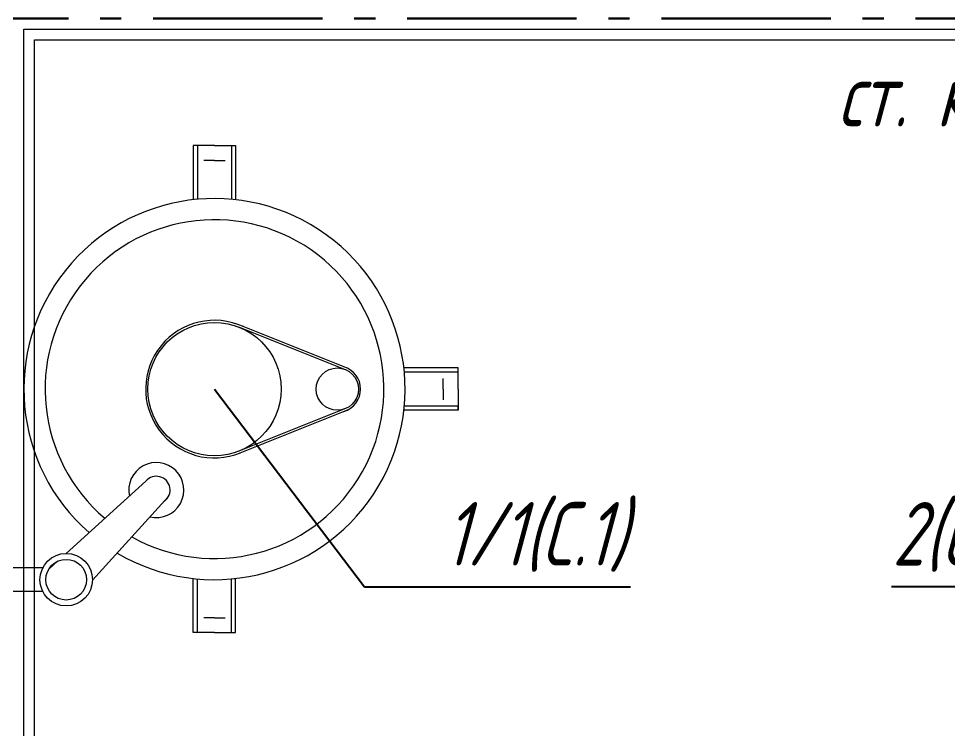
# Model space of a CAD drawing. Header units: millimetres. Extents: x -14296 to 10264, y -13087 to -5602.
# Drawn here: x -1518.56 to -1474.7, y -12689.33 to -12655.8 of the extents above; entities that cross this region are included whole.
import ezdxf
from ezdxf import colors
from ezdxf.entities.mleader import LeaderData, LeaderLine
from ezdxf.math import Vec2, Vec3

# ---------------------------------------------------------------- set-up
doc = ezdxf.new("R2010")
doc.units = ezdxf.units.MM
doc.linetypes.add('gost6', pattern=[12, 8, -1.5, 1, -1.5])
for name, color, linetype, lineweight in [('Заземление (Сущ)', 6, 'gost6', 25), ('Линия выноска', 137, 'Continuous', 25), ('Строительный', 251, 'Continuous', 13), ('Текст', 7, 'Continuous', 20), ('Технологическое', 156, 'Continuous', 18)]:
    doc.layers.add(name, color=color, linetype=linetype, lineweight=lineweight)
doc.styles.add('Simplex', font='simplex.shx', dxfattribs={"width": 0.7, "oblique": 15})
doc.linetypes.add('ограждение1', pattern='A,0.25,-0.1,[133,ltypeshp.shx,S=0.1,R=0,X=-0.1,Y=0],-0.1,1', length=1.45)

# ---------------------------------------------------------------- blocks, each defined once
blk = doc.blocks.new('_None')

msp = doc.modelspace()

# ---------------------------------------------------------------- linework, layer by layer
at = {"layer": 'Заземление (Сущ)', "lineweight": 30}
msp.add_line((-1420.20741, -12655.80291), (-1518.80741, -12655.80291), dxfattribs=at)
at = {"layer": 'Строительный', "ltscale": 0.3}
for p, q in [((-1518.30741, -12656.30291), (-1419.20741, -12656.30291)), ((-1518.30741, -12721.30291), (-1518.30741, -12656.30291))]:
    msp.add_line(p, q, dxfattribs=at)
at = {"layer": 'Строительный', "linetype": 'ограждение1', "ltscale": 3}
for p, q in [((-1517.80741, -12656.80291), (-1419.20741, -12656.80291)), ((-1517.80741, -12721.30291), (-1517.80741, -12656.80291))]:
    msp.add_line(p, q, dxfattribs=at)
at = {"layer": 'Технологическое', "ltscale": 0.6}
for p, q in [((-1509.30741, -12661.80291), (-1510.30741, -12661.80291)), ((-1510.30741, -12661.80291), (-1510.30741, -12664.36291)), ((-1510.10741, -12661.80291), (-1510.10741, -12664.34291)), ((-1509.30741, -12661.80291), (-1508.30741, -12661.80291)), ((-1508.50741, -12661.80291), (-1508.50741, -12664.34291)), ((-1508.30741, -12661.80291), (-1508.30741, -12664.36291)), ((-1509.30741, -12662.50291), (-1509.80741, -12662.50291)), ((-1509.30741, -12662.50291), (-1508.80741, -12662.50291)), ((-1497.80741, -12672.30291), (-1500.36741, -12672.30291)), ((-1497.80741, -12673.30291), (-1497.80741, -12672.30291)), ((-1497.80741, -12672.50291), (-1500.34741, -12672.50291)), ((-1498.50741, -12673.30291), (-1498.50741, -12672.80291)), ((-1498.50741, -12673.30291), (-1498.50741, -12673.80291)), ((-1497.80741, -12673.30291), (-1497.80741, -12674.30291)), ((-1497.80741, -12674.30291), (-1500.36741, -12674.30291)), ((-1497.80741, -12674.10291), (-1500.34741, -12674.10291)), ((-1497.80741, -12674.30291), (-1497.80741, -12674.10291)), ((-1510.30741, -12684.80291), (-1510.30741, -12682.24291)), ((-1510.10741, -12684.80291), (-1510.10741, -12682.26291)), ((-1508.50741, -12684.80291), (-1508.50741, -12682.26291)), ((-1508.30741, -12684.80291), (-1508.30741, -12682.24291)), ((-1509.30741, -12684.10291), (-1509.80741, -12684.10291)), ((-1509.30741, -12684.10291), (-1508.80741, -12684.10291)), ((-1509.30741, -12684.80291), (-1510.30741, -12684.80291)), ((-1509.30741, -12684.80291), (-1508.30741, -12684.80291))]:
    msp.add_line(p, q, dxfattribs=at)
at = {"layer": 'Технологическое'}
for p, q in [((-1503.03784, -12672.41942), (-1508.15507, -12670.37125)), ((-1503.00068, -12672.32658), (-1508.11791, -12670.27841)), ((-1503.03784, -12674.1864), (-1508.15507, -12676.23457)), ((-1503.00068, -12674.27924), (-1508.11791, -12676.32741)), ((-1512.55196, -12677.65011), (-1516.30809, -12681.06291)), ((-1515.06774, -12682.33162), (-1511.49247, -12678.3952)), ((-1516.71754, -12681.43493), (-1517.13222, -12681.81171)), ((-1517.41375, -12681.74291), (-1518.80741, -12681.74291)), ((-1517.41375, -12682.86291), (-1518.80741, -12682.86291))]:
    msp.add_line(p, q, dxfattribs=at)
for centre, radius in [((-1509.30741, -12673.30291), 3.15), ((-1503.50741, -12673.30291), 1), ((-1516.30741, -12682.30291), 1.24), ((-1516.30741, -12682.30291), 0.96)]:
    msp.add_circle(centre, radius, dxfattribs=at)
at = {"layer": 'Технологическое', "ltscale": 0.6}
for radius, start, end in [(9, 239.330005, 228.865514), (8, 240.801241, 229.695841)]:
    msp.add_arc((-1509.30741, -12673.30291), radius, start, end, dxfattribs=at)
at = {"layer": 'Технологическое'}
for centre, radius, start, end in [((-1509.30741, -12673.30291), 3.25, 65.194039, 292.158312), ((-1503.50741, -12673.30291), 1.1, 286.197417, 73.802583), ((-1512.05412, -12678.06802), 1.3, 257.029307, 192.558355), ((-1512.05412, -12678.06802), 0.65, 305.727697, 139.98889)]:
    msp.add_arc(centre, radius, start, end, dxfattribs=at)

# ---------------------------------------------------------------- texts
at = {"layer": 'Текст', "insert": (-1469.50741, -12659.80291), "char_height": 3, "width": 43.7026451, "attachment_point": 5, "style": 'Simplex'}
msp.add_mtext('{\\W0.7;ст. круг. %%C12мм}', dxfattribs=at)

# ---------------------------------------------------------------- leaders
at = {"layer": 'Линия выноска'}
ml = msp.add_multileader_mtext('Standard', dxfattribs=at)
ml.set_content('{\\W0.7;1/1(С.1)}', color=2, style='Simplex')
ml.set_leader_properties()
ml.set_arrow_properties(name='NONE')
ml.build(insert=Vec2(0, 0))
ml.multileader.update_dxf_attribs({"text_left_attachment_type": 6, "text_right_attachment_type": 6, "dogleg_length": 0})
ctx = ml.context
ctx.base_point, ctx.char_height, ctx.plane_origin = Vec3(-1502.21668, -12682.63545), 3, Vec3(-1431.33294, -12714.36717)
ctx.left_attachment, ctx.right_attachment, ctx.text_align_type = 6, 6, 1
notes = []
notes.append((ctx, [(1, (1, 1, 0), (-1502.21668, -12682.63545), (1, 0), 0, [(1, [(-1509.30741, -12673.30291)], 0, [])])]))
ctx.mtext.insert, ctx.mtext.alignment, ctx.mtext.flow_direction = Vec3(-1494.16045, -12678.63545), 2, 5
ml = msp.add_multileader_mtext('Standard', dxfattribs=at)
ml.set_content('{\\W0.7;2(С.1)}', color=2, style='Simplex')
ml.set_leader_properties()
ml.set_arrow_properties(name='NONE')
ml.build(insert=Vec2(0, 0))
ml.multileader.update_dxf_attribs({"text_left_attachment_type": 6, "text_right_attachment_type": 6, "dogleg_length": 0})
ctx = ml.context
ctx.base_point, ctx.char_height, ctx.plane_origin = Vec3(-1480.73915, -12682.63545), 3, Vec3(-1409.82886, -12687.66263)
ctx.left_attachment, ctx.right_attachment, ctx.text_align_type = 6, 6, 1
notes.append((ctx, [(0, (1, 1, 0), (-1467.52669, -12682.63545), (-1, 0), 0, [(1, [(-1454.30741, -12673.36297)], 0, [])])]))
ctx.mtext.insert, ctx.mtext.alignment, ctx.mtext.flow_direction = Vec3(-1474.13292, -12678.63545), 2, 5
for ctx, leaders in notes:
    for number, flags, end, landing, length, lines in leaders:
        leader = LeaderData()
        leader.index, (leader.has_last_leader_line, leader.has_dogleg_vector, leader.attachment_direction) = number, flags
        leader.last_leader_point, leader.dogleg_vector, leader.dogleg_length = Vec3(end), Vec3(landing), length
        for number, points, colour, breaks in lines:
            line = LeaderLine()
            line.index, line.vertices, line.color, line.breaks = number, Vec3.list(points), colors.encode_raw_color(colour), breaks
            leader.lines.append(line)
        ctx.leaders.append(leader)

doc.saveas('drawing.dxf')
